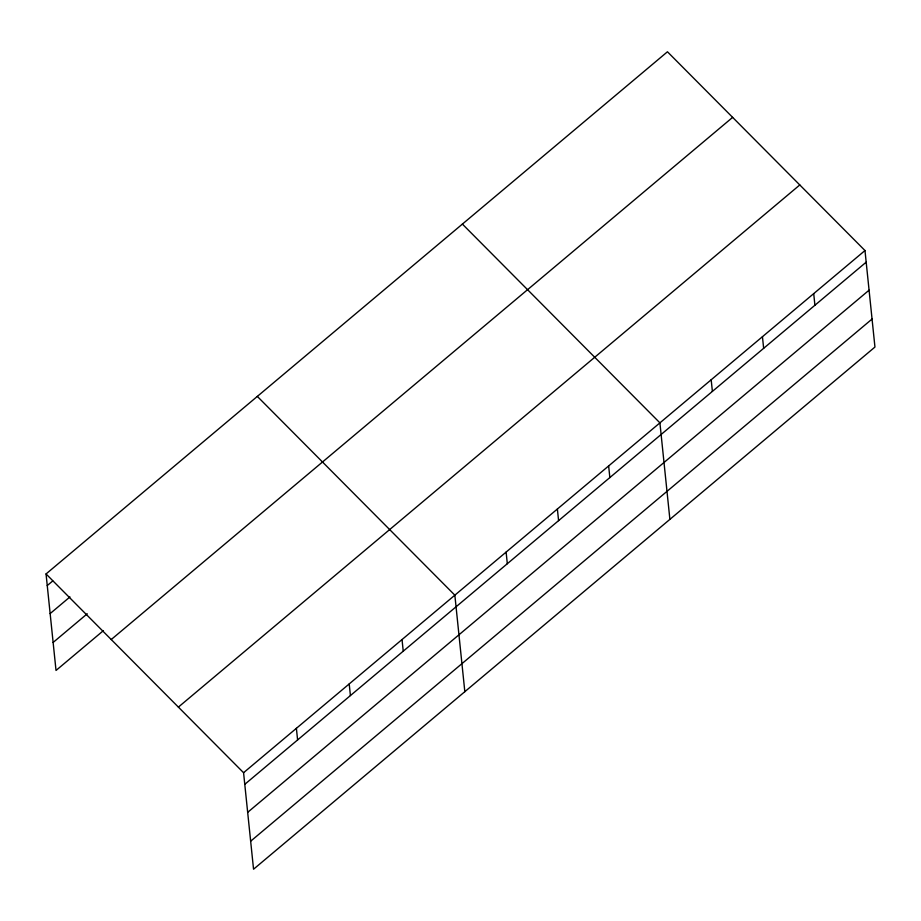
<?xml version="1.0" encoding="UTF-8"?>
<svg xmlns="http://www.w3.org/2000/svg" width="921" height="921" viewBox="0 0 921 921"><rect width="100%" height="100%" fill="white"/><g stroke="black" fill="none" stroke-linecap="round" stroke-linejoin="round"><path stroke-width="1.38" d="M46.05 573.944L667.449 51.783L864.98 250.547L874.95 347.056L253.551 869.217L243.57 772.707L46.05 573.944L56.02 670.453L103.336 630.689M47.247 585.572L52.75 580.944M50.148 613.582L69.95 596.935M53.13 642.444L87.242 613.777M111.234 639.531L732.632 117.37M178.386 707.109L799.796 184.948M243.57 772.707L864.98 250.547M244.779 784.335L866.177 262.174M247.668 812.345L869.067 290.184M250.65 841.207L872.06 319.046M462.388 224.091L659.908 422.854L669.889 519.375M257.327 396.41L454.847 595.173L464.829 691.683M813.715 293.626L814.912 305.254M762.45 336.706L763.647 348.322M711.185 379.774L712.382 391.402M608.643 465.934L609.852 477.562M557.378 509.014L558.587 520.641M506.113 552.093L507.321 563.721M402.028 639.554L403.237 651.182M349.209 683.935L350.417 695.562M296.389 728.315L297.598 739.943"/></g></svg>
